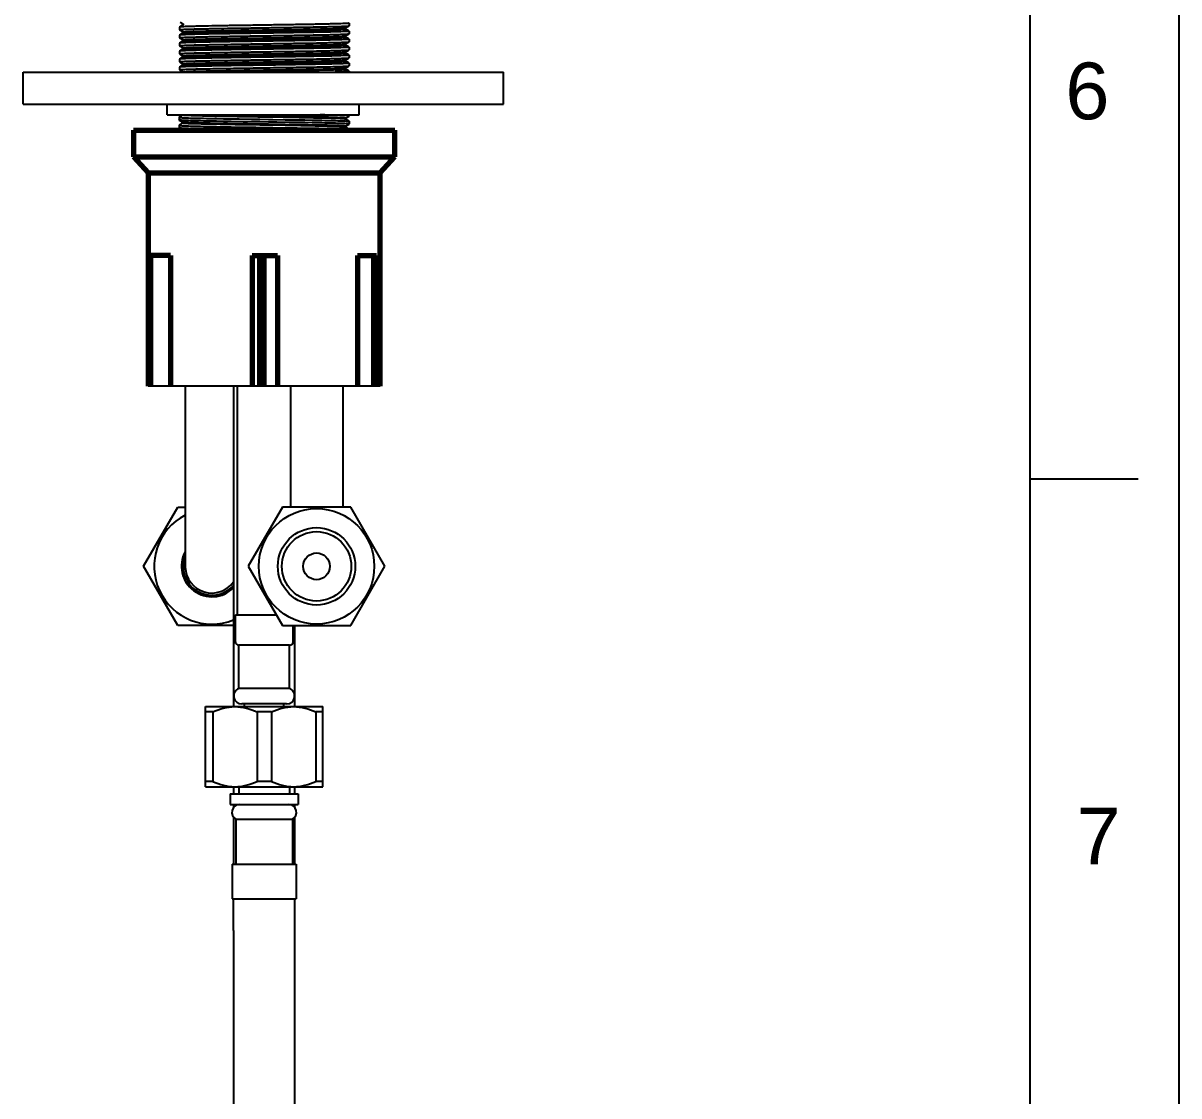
# Model space of a CAD drawing. Header units: millimetres. Extents: x 6330 to 7158, y 1153 to 2324.
# Drawn here: x 6941.8 to 7158.3, y 1344 to 1545.1 of the extents above; entities that cross this region are included whole.
import ezdxf

# ---------------------------------------------------------------- set-up
doc = ezdxf.new("R2010")
doc.units = ezdxf.units.MM
doc.layers.add('02___PRT_ALL_AXES', color=7, linetype='Continuous')
doc.styles.get("Standard").update_dxf_attribs({"font": 'arial.ttf'})

msp = doc.modelspace()

# ---------------------------------------------------------------- linework, layer by layer
at = {"color": 7, "linetype": 'Continuous'}
for p, q in [((7158.33, 2324.25), (7158.33, 1152.91)), ((7130.44, 1180.8), (7130.44, 2296.36)), ((6971.74, 1544.73), (6971.03, 1544.32)), ((6971.03, 1544.32), (6971.03, 1544.31)), ((6971.03, 1544.31), (6971.03, 1543.82)), ((6971.16, 1545.24), (6971.74, 1544.9)), ((6971.74, 1544.91), (6971.74, 1544.72)), ((7002.12, 1544.15), (7002.83, 1544.56)), ((7002.83, 1544.56), (7002.84, 1544.57)), ((7002.84, 1545.06), (7002.84, 1544.57)), ((6971.03, 1543.81), (6971.74, 1543.4)), ((6971.74, 1543.23), (6971.03, 1542.81)), ((6971.03, 1542.81), (6971.03, 1542.32)), ((6971.03, 1542.81), (6971.03, 1542.81)), ((6971.03, 1542.31), (6971.74, 1541.9)), ((6971.74, 1543.41), (6971.74, 1543.22)), ((7002.11, 1544.15), (7002.12, 1544.15)), ((7002.83, 1543.57), (7002.12, 1543.98)), ((7002.12, 1542.65), (7002.83, 1543.06)), ((7002.83, 1542.06), (7002.12, 1542.47)), ((7002.13, 1543.97), (7002.13, 1544.16)), ((7002.13, 1542.47), (7002.13, 1542.66)), ((7002.83, 1543.06), (7002.84, 1543.07)), ((7002.84, 1543.56), (7002.84, 1543.07)), ((7002.84, 1542.06), (7002.84, 1541.57)), ((6971.74, 1541.72), (6971.03, 1541.31)), ((6971.03, 1541.31), (6971.03, 1540.82)), ((6971.03, 1541.31), (6971.03, 1541.31)), ((6971.03, 1540.81), (6971.74, 1540.4)), ((6971.74, 1540.22), (6971.03, 1539.81)), ((6971.74, 1541.91), (6971.74, 1541.72)), ((6971.74, 1540.41), (6971.74, 1540.22)), ((7002.12, 1541.15), (7002.83, 1541.56)), ((7002.83, 1540.56), (7002.12, 1540.97)), ((7002.12, 1539.65), (7002.83, 1540.06)), ((7002.13, 1540.97), (7002.13, 1541.16)), ((7002.83, 1541.56), (7002.84, 1541.57)), ((7002.83, 1540.06), (7002.84, 1540.06)), ((7002.84, 1540.56), (7002.84, 1540.06)), ((6971.03, 1539.81), (6971.03, 1539.31)), ((6971.03, 1539.81), (6971.03, 1539.81)), ((6971.03, 1539.31), (6971.74, 1538.9)), ((6971.74, 1538.72), (6971.03, 1538.31)), ((6971.03, 1538.31), (6971.03, 1537.81)), ((6971.03, 1538.31), (6971.03, 1538.31)), ((6971.03, 1537.81), (6971.74, 1537.4)), ((6971.74, 1538.9), (6971.74, 1538.72)), ((7002.83, 1539.06), (7002.12, 1539.47)), ((7002.12, 1538.15), (7002.83, 1538.56)), ((7002.83, 1537.56), (7002.12, 1537.97)), ((7002.13, 1539.47), (7002.13, 1539.65)), ((7002.13, 1537.97), (7002.13, 1538.15)), ((7002.83, 1538.56), (7002.84, 1538.56)), ((7002.84, 1539.06), (7002.84, 1538.56)), ((6971.74, 1537.22), (6971.03, 1536.81)), ((6971.03, 1536.81), (6971.03, 1536.31)), ((6971.03, 1536.81), (6971.03, 1536.81)), ((6971.03, 1536.31), (6971.74, 1535.9)), ((6971.74, 1537.4), (6971.74, 1537.22)), ((6971.74, 1535.9), (6971.74, 1535.86)), ((7002.12, 1536.65), (7002.83, 1537.06)), ((7002.83, 1536.06), (7002.12, 1536.47)), ((7002.13, 1536.47), (7002.13, 1536.65)), ((7002.83, 1537.06), (7002.84, 1537.06)), ((7002.84, 1537.56), (7002.84, 1537.06)), ((7002.84, 1536.06), (7002.84, 1535.86)), ((6971.71, 1527.82), (6971, 1527.41)), ((6971, 1527.41), (6971, 1527.4)), ((6971, 1526.9), (6971, 1526.91)), ((6971, 1526.9), (6971.71, 1526.49)), ((6971.71, 1527.86), (6971.71, 1527.81)), ((6976.71, 1527.19), (6977.98, 1527.17)), ((6979.02, 1527.76), (6977.71, 1527.78)), ((6979.02, 1527.57), (6977.71, 1527.59)), ((6977.98, 1527.17), (6979.33, 1527.15)), ((6980.42, 1527.73), (6979.02, 1527.76)), ((6980.42, 1527.54), (6979.02, 1527.57)), ((6979.33, 1527.15), (6980.76, 1527.12)), ((6981.89, 1527.71), (6980.42, 1527.73)), ((6981.89, 1527.52), (6980.42, 1527.54)), ((6980.76, 1527.12), (6982.25, 1527.1)), ((6992.01, 1527.54), (6990.49, 1527.57)), ((6992.01, 1527.36), (6990.49, 1527.38)), ((6990.87, 1526.97), (6993.12, 1526.93)), ((6993.48, 1527.52), (6992.01, 1527.54)), ((6993.48, 1527.33), (6992.01, 1527.36)), ((6993.12, 1526.93), (6994.55, 1526.91)), ((6994.87, 1527.49), (6993.48, 1527.52)), ((6994.87, 1527.31), (6993.48, 1527.33)), ((6994.55, 1526.91), (6995.89, 1526.88)), ((6996.18, 1527.47), (6994.87, 1527.49)), ((6996.18, 1527.28), (6994.87, 1527.31)), ((7002.15, 1527.07), (7002.11, 1527.08)), ((7002.15, 1527.24), (7002.86, 1527.65)), ((7002.86, 1526.66), (7002.15, 1527.07)), ((7002.16, 1527.06), (7002.16, 1527.25)), ((7002.86, 1527.65), (7002.87, 1527.66)), ((6971.71, 1526.32), (6971, 1525.91)), ((6971, 1525.91), (6971, 1525.9)), ((6971, 1525.4), (6971, 1525.41)), ((6971, 1525.4), (6971.65, 1525.02)), ((6971.71, 1526.5), (6971.71, 1526.31)), ((6977.97, 1526.68), (6976.71, 1526.7)), ((6976.71, 1525.69), (6977.97, 1525.67)), ((6977.97, 1525.17), (6976.71, 1525.2)), ((6978.67, 1526.26), (6977.39, 1526.28)), ((6978.67, 1526.07), (6977.39, 1526.1)), ((6979.32, 1526.65), (6977.97, 1526.68)), ((6977.97, 1525.67), (6979.32, 1525.64)), ((6979.32, 1525.15), (6977.97, 1525.17)), ((6980.05, 1526.23), (6978.67, 1526.26)), ((6980.05, 1526.05), (6978.67, 1526.07)), ((6980.75, 1526.63), (6979.32, 1526.65)), ((6979.32, 1525.64), (6980.75, 1525.62)), ((6980.74, 1525.12), (6979.32, 1525.15)), ((6981.5, 1526.21), (6980.05, 1526.23)), ((6981.5, 1526.02), (6980.05, 1526.05)), ((6983, 1525.09), (6980.74, 1525.12)), ((6983.01, 1526.59), (6980.75, 1526.63)), ((6980.75, 1525.62), (6982.24, 1525.59)), ((6983.78, 1526.17), (6981.5, 1526.21)), ((6983.78, 1525.98), (6981.5, 1526.02)), ((6990.86, 1526.06), (6987.73, 1526.11)), ((6990.86, 1525.87), (6987.73, 1525.92)), ((6992.37, 1526.03), (6990.86, 1526.06)), ((6992.37, 1525.85), (6990.86, 1525.87)), ((6990.86, 1525.46), (6993.11, 1525.43)), ((6993.11, 1526.44), (6991.62, 1526.46)), ((6993.82, 1526.01), (6992.37, 1526.03)), ((6993.82, 1525.82), (6992.37, 1525.85)), ((6994.54, 1526.41), (6993.11, 1526.44)), ((6993.11, 1525.43), (6994.54, 1525.4)), ((6995.19, 1525.98), (6993.82, 1526.01)), ((6995.19, 1525.8), (6993.82, 1525.82)), ((6995.9, 1526.39), (6994.54, 1526.41)), ((6994.54, 1525.4), (6995.9, 1525.38)), ((6996.48, 1525.96), (6995.19, 1525.98)), ((6996.48, 1525.77), (6995.19, 1525.8)), ((6995.89, 1526.88), (6997.15, 1526.86)), ((6997.16, 1526.37), (6995.9, 1526.39)), ((6995.9, 1525.38), (6997.16, 1525.36)), ((7002.15, 1525.74), (7002.86, 1526.15)), ((7002.86, 1525.15), (7002.15, 1525.56)), ((7002.16, 1525.56), (7002.16, 1525.75)), ((7002.86, 1526.66), (7002.87, 1526.65)), ((7002.86, 1526.15), (7002.87, 1526.16)), ((7002.86, 1525.15), (7002.87, 1525.15)), ((6972.13, 1477.02), (6972.13, 1452.83)), ((6981.93, 1434.18), (6981.93, 1477.02)), ((6991.94, 1454.38), (6991.94, 1477.02)), ((7001.74, 1470.71), (7001.74, 1477.02)), ((6972.13, 1473.99), (6972.13, 1470.71)), ((7001.74, 1471.94), (7001.74, 1473.99)), ((7130.44, 1459.69), (7150.71, 1459.69)), ((6972.13, 1457.38), (6972.13, 1450.16)), ((6964.31, 1443.27), (6970.72, 1454.38)), ((6970.72, 1454.38), (6972.13, 1454.38)), ((6990.33, 1454.38), (6983.91, 1443.27)), ((7003.15, 1454.38), (6990.33, 1454.38)), ((7009.56, 1443.27), (7003.15, 1454.38)), ((6981.18, 1452.01), (6981.18, 1446.64)), ((6972.13, 1450.16), (6972.13, 1449.56)), ((6972.13, 1449.56), (6972.13, 1447.49)), ((6970.72, 1432.17), (6964.31, 1443.27)), ((6972.13, 1444), (6972.13, 1443.61)), ((6972.13, 1443.61), (6972.13, 1443.31)), ((6983.91, 1443.27), (6990.33, 1432.17)), ((7003.15, 1432.17), (7009.56, 1443.27)), ((6981.53, 1434.18), (6989.16, 1434.18)), ((6981.53, 1429.13), (6981.53, 1434.18)), ((6981.18, 1432.17), (6970.72, 1432.17)), ((6981.18, 1431.79), (6981.18, 1427.22)), ((6990.33, 1432.17), (7003.15, 1432.17)), ((6992.34, 1429.13), (6992.34, 1432.17)), ((6992.69, 1416.98), (6992.69, 1432.17)), ((6991.69, 1428.48), (6982.18, 1428.48)), ((6982.18, 1420.37), (6982.18, 1428.48)), ((6991.69, 1420.37), (6991.69, 1428.48)), ((6981.18, 1427.22), (6981.18, 1416.98)), ((6991.69, 1420.37), (6982.18, 1420.37)), ((6975.93, 1416.98), (6997.94, 1416.98)), ((6975.93, 1401.97), (6975.93, 1416.98)), ((6991.13, 1417.48), (6982.73, 1417.48)), ((6983.23, 1416.98), (6983.23, 1417.48)), ((6990.63, 1416.98), (6990.63, 1417.48)), ((6997.94, 1401.97), (6997.94, 1416.98)), ((6977.28, 1415.98), (6975.93, 1415.98)), ((6977.28, 1415.98), (6977.28, 1402.97)), ((6988.28, 1415.98), (6985.59, 1415.98)), ((6985.59, 1415.98), (6985.59, 1402.97)), ((6988.28, 1415.98), (6988.28, 1402.97)), ((6997.94, 1415.98), (6996.59, 1415.98)), ((6996.59, 1415.98), (6996.59, 1402.97)), ((6977.28, 1402.97), (6975.93, 1402.97)), ((6975.93, 1401.97), (6997.94, 1401.97)), ((6981.18, 1401.97), (6981.18, 1400.67)), ((6988.28, 1402.97), (6985.59, 1402.97)), ((6992.69, 1400.67), (6992.69, 1401.97)), ((6997.94, 1402.97), (6996.59, 1402.97)), ((6981.18, 1398.67), (6981.18, 1398.07)), ((6992.69, 1398.07), (6992.69, 1398.67)), ((6981.18, 1396.27), (6981.18, 1387.47)), ((6992.69, 1387.47), (6992.69, 1396.27)), ((6981.18, 1375.06), (6981.18, 1380.96)), ((6992.69, 1375.06), (6992.69, 1380.96)), ((6992.69, 1366.95), (6992.69, 1370.89)), ((6981.18, 1367.91), (6981.18, 1358.58)), ((6992.69, 1363.34), (6992.69, 1367.37)), ((6992.69, 1365.11), (6992.69, 1366.95)), ((6981.18, 1366.02), (6981.18, 1365.11)), ((6992.69, 1344.42), (6992.69, 1364.91)), ((6992.69, 1361.63), (6992.69, 1363.34)), ((6981.18, 1359.97), (6981.18, 1355.29)), ((6981.18, 1357.54), (6981.18, 1344.42)), ((6992.69, 1346.92), (6992.69, 1347.57)), ((6981.18, 1346.92), (6981.18, 1334.8))]:
    msp.add_line(p, q, dxfattribs=at)
for p, q in [((6941.75, 1535.86), (7031.75, 1535.86)), ((6941.75, 1529.86), (6941.75, 1535.86)), ((7031.75, 1529.86), (7031.75, 1535.86)), ((6941.75, 1529.86), (7031.75, 1529.86)), ((6968.75, 1527.86), (6968.75, 1529.86)), ((7004.75, 1527.86), (7004.75, 1529.86)), ((6968.75, 1527.86), (7004.75, 1527.86)), ((7008.68, 1477.02), (6965.18, 1477.02))]:
    msp.add_line(p, q)
at = {"linetype": 'Continuous', "lineweight": 70, "extrusion": (0, 1, 0)}
for p, q in [((6962.43, 1525.02), (7011.43, 1525.02)), ((6962.43, 1525.02), (6962.43, 1520.02)), ((7011.43, 1520.02), (7011.43, 1525.02)), ((6962.43, 1520.02), (6965.18, 1517.02)), ((6962.43, 1520.02), (7011.43, 1520.02)), ((7008.68, 1517.02), (7011.43, 1520.02)), ((6965.18, 1517.02), (6965.18, 1477.02)), ((6965.18, 1517.02), (7008.68, 1517.02)), ((7008.68, 1477.02), (7008.68, 1517.02)), ((6965.24, 1501.52), (6965.32, 1501.52)), ((6965.24, 1501.52), (6965.24, 1477.02)), ((6965.48, 1501.52), (6965.32, 1501.52)), ((6965.89, 1501.52), (6965.48, 1501.52)), ((6969.36, 1501.52), (6965.89, 1501.52)), ((6969.36, 1501.52), (6969.36, 1477.02)), ((6984.69, 1501.52), (6984.69, 1477.02)), ((6984.69, 1501.52), (6985.78, 1501.52)), ((6985.78, 1501.52), (6986.33, 1501.52)), ((6986.33, 1501.52), (6986.65, 1501.52)), ((6986.65, 1501.52), (6987.11, 1501.52)), ((6987.11, 1501.52), (6989.44, 1501.52)), ((6989.44, 1501.52), (6989.44, 1477.02)), ((7004.44, 1501.52), (7007.17, 1501.52)), ((7004.44, 1501.52), (7004.44, 1477.02)), ((7007.17, 1501.52), (7007.76, 1501.52)), ((7007.76, 1501.52), (7007.92, 1501.52)), ((7007.92, 1501.52), (7008, 1501.52)), ((7008, 1477.02), (7008, 1501.52))]:
    msp.add_line(p, q, dxfattribs=at)
at = {"linetype": 'Continuous', "lineweight": 35, "extrusion": (0, 1, 0)}
for p, q in [((6965.32, 1501.52), (6965.32, 1477.02)), ((6965.48, 1501.52), (6965.48, 1477.02)), ((6965.89, 1501.52), (6965.89, 1477.02)), ((6985.78, 1501.52), (6985.78, 1477.02)), ((6986.33, 1501.52), (6986.33, 1477.02)), ((6986.65, 1501.52), (6986.65, 1477.02)), ((6987.11, 1501.52), (6987.11, 1477.02)), ((7007.17, 1501.52), (7007.17, 1477.02)), ((7007.76, 1501.52), (7007.76, 1477.02)), ((7007.92, 1501.52), (7007.92, 1477.02))]:
    msp.add_line(p, q, dxfattribs=at)
at = {"color": 7, "linetype": 'Continuous'}
for points in [[(6971, 1527.4), (6971, 1527.4), (6971.04, 1527.38), (6971.13, 1527.37), (6971.25, 1527.36), (6971.41, 1527.35), (6971.61, 1527.34), (6971.84, 1527.32), (6972.11, 1527.31), (6972.42, 1527.3), (6972.77, 1527.29), (6973.15, 1527.28), (6973.56, 1527.26), (6974.01, 1527.25), (6974.49, 1527.24), (6975, 1527.23), (6975.55, 1527.22), (6976.12, 1527.21), (6976.71, 1527.19)], [(6976.71, 1526.7), (6976.11, 1526.71), (6975.54, 1526.72), (6975, 1526.74), (6974.48, 1526.75), (6974, 1526.76), (6973.55, 1526.77), (6973.13, 1526.78), (6972.74, 1526.8), (6972.4, 1526.81), (6972.09, 1526.82), (6971.82, 1526.83), (6971.59, 1526.84), (6971.39, 1526.86), (6971.24, 1526.87), (6971.12, 1526.88), (6971.04, 1526.89), (6971, 1526.9)], [(6977.71, 1527.59), (6977.09, 1527.61), (6976.5, 1527.62), (6975.94, 1527.63), (6975.4, 1527.64), (6974.9, 1527.66), (6974.43, 1527.67), (6974, 1527.68), (6973.6, 1527.69), (6973.23, 1527.71), (6972.9, 1527.72), (6972.61, 1527.73), (6972.36, 1527.74), (6972.15, 1527.76), (6971.98, 1527.77), (6971.85, 1527.78), (6971.76, 1527.79), (6971.72, 1527.81), (6971.71, 1527.81)], [(6985.76, 1527.64), (6984.97, 1527.66), (6981.89, 1527.71)], [(6985.76, 1527.46), (6984.97, 1527.47), (6981.89, 1527.52)], [(6982.25, 1527.1), (6984.57, 1527.06), (6985.35, 1527.05), (6986.14, 1527.04)], [(6990.49, 1527.57), (6988.14, 1527.61), (6985.76, 1527.64)], [(6990.49, 1527.38), (6988.14, 1527.42), (6985.76, 1527.46)], [(6986.14, 1527.04), (6987.72, 1527.01), (6988.52, 1527), (6990.87, 1526.97)], [(7002.16, 1527.25), (7002.15, 1527.26), (7002.11, 1527.27), (7002.02, 1527.28), (7001.89, 1527.29), (7001.72, 1527.31), (7001.51, 1527.32), (7001.26, 1527.33), (7000.98, 1527.34), (7000.65, 1527.36), (7000.29, 1527.37), (6999.89, 1527.38), (6999.45, 1527.39), (6998.99, 1527.41), (6998.48, 1527.42), (6997.95, 1527.43), (6997.39, 1527.44), (6996.8, 1527.46), (6996.18, 1527.47)], [(7002.11, 1527.08), (7002.02, 1527.09), (7001.89, 1527.11), (7001.72, 1527.12), (7001.51, 1527.13), (7001.26, 1527.14), (7000.98, 1527.16), (7000.65, 1527.17), (7000.29, 1527.18), (6999.89, 1527.19), (6999.45, 1527.21), (6998.99, 1527.22), (6998.48, 1527.23), (6997.95, 1527.24), (6997.39, 1527.26), (6996.8, 1527.27), (6996.18, 1527.28)], [(7002.87, 1527.66), (7002.86, 1527.67), (7002.82, 1527.68), (7002.74, 1527.69), (7002.62, 1527.7), (7002.47, 1527.71), (7002.27, 1527.73), (7002.04, 1527.74), (7001.77, 1527.75), (7001.46, 1527.76), (7001.12, 1527.77), (7000.74, 1527.79), (7000.32, 1527.8), (6999.87, 1527.81), (6999.39, 1527.82), (6998.87, 1527.83), (6998.32, 1527.85), (6997.75, 1527.86), (6997.43, 1527.86)], [(6971, 1525.9), (6971, 1525.89), (6971.04, 1525.88), (6971.12, 1525.87), (6971.24, 1525.86), (6971.39, 1525.85), (6971.59, 1525.83), (6971.82, 1525.82), (6972.09, 1525.81), (6972.4, 1525.8), (6972.74, 1525.79), (6973.13, 1525.77), (6973.55, 1525.76), (6974, 1525.75), (6974.48, 1525.74), (6975, 1525.73), (6975.54, 1525.71), (6976.11, 1525.7), (6976.71, 1525.69)], [(6976.71, 1525.2), (6976.11, 1525.21), (6975.54, 1525.22), (6974.99, 1525.23), (6974.48, 1525.24), (6973.99, 1525.26), (6973.54, 1525.27), (6973.13, 1525.28), (6972.75, 1525.29), (6972.4, 1525.3), (6972.1, 1525.32), (6971.83, 1525.33), (6971.59, 1525.34), (6971.4, 1525.35), (6971.24, 1525.36), (6971.12, 1525.38), (6971.04, 1525.39), (6971, 1525.4)], [(6977.39, 1526.28), (6976.78, 1526.3), (6976.2, 1526.31), (6975.66, 1526.32), (6975.14, 1526.33), (6974.65, 1526.35), (6974.2, 1526.36), (6973.78, 1526.37), (6973.4, 1526.38), (6973.06, 1526.4), (6972.75, 1526.41), (6972.48, 1526.42), (6972.25, 1526.43), (6972.06, 1526.45), (6971.91, 1526.46), (6971.8, 1526.47), (6971.73, 1526.48), (6971.71, 1526.49)], [(6977.39, 1526.1), (6976.78, 1526.11), (6976.2, 1526.12), (6975.66, 1526.13), (6975.14, 1526.15), (6974.65, 1526.16), (6974.2, 1526.17), (6973.78, 1526.18), (6973.4, 1526.2), (6973.06, 1526.21), (6972.75, 1526.22), (6972.48, 1526.23), (6972.25, 1526.25), (6972.06, 1526.26), (6971.91, 1526.27), (6971.8, 1526.28), (6971.73, 1526.3), (6971.71, 1526.31), (6971.71, 1526.31)], [(6982.24, 1525.59), (6984.56, 1525.56), (6985.35, 1525.55), (6986.14, 1525.53)], [(6987.73, 1525.02), (6986.14, 1525.04), (6985.35, 1525.05), (6983, 1525.09)], [(6987.73, 1526.52), (6986.14, 1526.54), (6985.35, 1526.56), (6983.01, 1526.59)], [(6987.73, 1526.11), (6986.14, 1526.13), (6983.78, 1526.17)], [(6987.73, 1525.92), (6986.14, 1525.95), (6983.78, 1525.98)], [(6986.14, 1525.53), (6987.73, 1525.51), (6988.52, 1525.5), (6990.86, 1525.46)], [(6991.62, 1526.46), (6989.3, 1526.5), (6988.52, 1526.51), (6987.73, 1526.52)], [(7002.16, 1525.75), (7002.16, 1525.75), (7002.13, 1525.76), (7002.06, 1525.77), (7001.96, 1525.79), (7001.81, 1525.8), (7001.62, 1525.81), (7001.39, 1525.82), (7001.12, 1525.83), (7000.81, 1525.85), (7000.47, 1525.86), (7000.08, 1525.87), (6999.67, 1525.88), (6999.21, 1525.9), (6998.73, 1525.91), (6998.21, 1525.92), (6997.66, 1525.93), (6997.09, 1525.95), (6996.48, 1525.96)], [(7002.15, 1525.56), (7002.13, 1525.57), (7002.06, 1525.58), (7001.96, 1525.6), (7001.81, 1525.61), (7001.62, 1525.62), (7001.39, 1525.63), (7001.12, 1525.65), (7000.81, 1525.66), (7000.47, 1525.67), (7000.08, 1525.68), (6999.67, 1525.7), (6999.21, 1525.71), (6998.73, 1525.72), (6998.21, 1525.73), (6997.66, 1525.75), (6997.09, 1525.76), (6996.48, 1525.77)], [(6997.15, 1526.86), (6997.75, 1526.85), (6998.32, 1526.84), (6998.87, 1526.82), (6999.39, 1526.81), (6999.87, 1526.8), (7000.32, 1526.79), (7000.74, 1526.78), (7001.12, 1526.76), (7001.46, 1526.75), (7001.77, 1526.74), (7002.04, 1526.73), (7002.27, 1526.72), (7002.47, 1526.7), (7002.62, 1526.69), (7002.74, 1526.68), (7002.82, 1526.67), (7002.86, 1526.66)], [(7002.87, 1526.16), (7002.87, 1526.16), (7002.83, 1526.17), (7002.75, 1526.19), (7002.63, 1526.2), (7002.47, 1526.21), (7002.28, 1526.22), (7002.05, 1526.23), (7001.78, 1526.25), (7001.47, 1526.26), (7001.12, 1526.27), (7000.74, 1526.28), (7000.32, 1526.29), (6999.87, 1526.31), (6999.38, 1526.32), (6998.87, 1526.33), (6998.32, 1526.34), (6997.75, 1526.35), (6997.16, 1526.37)], [(6997.16, 1525.36), (6997.75, 1525.34), (6998.32, 1525.33), (6998.87, 1525.32), (6999.38, 1525.31), (6999.87, 1525.3), (7000.32, 1525.28), (7000.74, 1525.27), (7001.12, 1525.26), (7001.47, 1525.25), (7001.78, 1525.24), (7002.05, 1525.22), (7002.28, 1525.21), (7002.47, 1525.2), (7002.63, 1525.19), (7002.75, 1525.18), (7002.83, 1525.16), (7002.86, 1525.15)], [(6981.18, 1477.02), (6981.18, 1461.46), (6981.18, 1440.34)], [(7001.74, 1459.37), (7001.74, 1461.47), (7001.74, 1477.02)], [(6972.13, 1468.29), (6972.13, 1465.94), (6972.13, 1464.79), (6972.13, 1462.55)], [(6972.13, 1462.55), (6972.13, 1458.36), (6972.13, 1457.38)], [(6981.18, 1457.6), (6981.18, 1455.71), (6981.18, 1453.85), (6981.18, 1452.01)], [(7001.74, 1454.38), (7001.74, 1454.63), (7001.74, 1459.37)], [(6972.13, 1447.49), (6972.13, 1444.41), (6972.13, 1444)], [(6981.18, 1446.64), (6981.18, 1444.9), (6981.18, 1441.48)], [(6972.13, 1443.31), (6972.13, 1443.24), (6972.13, 1443.17), (6972.13, 1443.1)], [(6981.18, 1441.48), (6981.18, 1439.81), (6981.18, 1438.17), (6981.18, 1434.94)], [(6981.18, 1434.94), (6981.18, 1433.35), (6981.18, 1431.79)], [(6981.18, 1375.06), (6981.18, 1373), (6981.18, 1370.89)], [(6992.69, 1370.89), (6992.69, 1371.93), (6992.69, 1373), (6992.69, 1374.09), (6992.69, 1375.06)], [(6981.18, 1370.89), (6981.18, 1369.87), (6981.18, 1367.91)], [(6981.18, 1364.22), (6981.18, 1363.34), (6981.18, 1362.48), (6981.18, 1359.97)], [(6992.69, 1359.16), (6992.69, 1359.97), (6992.69, 1361.63)], [(6992.69, 1353.81), (6992.69, 1355.29), (6992.69, 1356.04), (6992.69, 1356.81)], [(6992.69, 1350.96), (6992.69, 1351.66), (6992.69, 1352.37), (6992.69, 1353.08), (6992.69, 1353.81)], [(6981.18, 1353.08), (6981.18, 1352.37), (6981.18, 1351.66), (6981.18, 1350.96), (6981.18, 1350.27), (6981.18, 1348.91)], [(6981.18, 1348.91), (6981.18, 1348.24), (6981.18, 1347.57), (6981.18, 1346.92)], [(6992.69, 1344.35), (6992.69, 1344.98), (6992.69, 1346.92)], [(6992.69, 1339.56), (6992.69, 1340.52), (6992.69, 1341.49), (6992.69, 1342.46), (6992.69, 1343.44), (6992.69, 1344.42)]]:
    msp.add_lwpolyline(points, dxfattribs=at)
for radius in [10.82, 7.25, 6.5, 2.5]:
    msp.add_circle((6996.74, 1443.27), radius, dxfattribs=at)
for centre, radius, start, end in [((6971.82, 1540.01), 0.226, 103.8937, 105.6841), ((6977.13, 1443.27), 10.82, 117.5336, 291.9887), ((6977.13, 1443.27), 5, 181.98, 324.1282), ((6982.18, 1429.13), 0.65, 180, 270), ((6991.69, 1429.13), 0.65, 270, 0), ((6982.73, 1418.98), 1.5, 111.5102, 270), ((6991.13, 1418.98), 1.5, 270, 68.4898)]:
    msp.add_arc(centre, radius, start, end, dxfattribs=at)
for points, knots in [([(7002.84, 1545.06), (7002.84, 1545.05), (7002.8, 1545.04), (7002.76, 1545.03), (7002.66, 1545.02), (7002.53, 1545.01), (7002.36, 1545), (7002.15, 1544.99), (7001.91, 1544.98), (7001.52, 1544.96), (7000.95, 1544.94), (7000.16, 1544.92), (6999.25, 1544.9), (6998.22, 1544.87), (6997.08, 1544.85), (6995.38, 1544.82), (6993.08, 1544.78), (6990.17, 1544.73), (6987.14, 1544.69), (6984.09, 1544.64), (6981.16, 1544.6), (6978.44, 1544.55), (6976.36, 1544.51), (6974.88, 1544.48), (6973.94, 1544.46), (6973.12, 1544.43), (6972.43, 1544.41), (6971.87, 1544.39), (6971.5, 1544.37), (6971.27, 1544.35), (6971.16, 1544.34), (6971.08, 1544.33), (6971.04, 1544.32), (6971.03, 1544.32)], [0, 0, 0, 0, 0.000696, 0.002508, 0.005484, 0.009625, 0.014925, 0.021372, 0.028951, 0.037646, 0.058294, 0.083125, 0.111904, 0.144358, 0.180182, 0.219035, 0.304333, 0.397027, 0.49362, 0.590459, 0.683881, 0.770359, 0.846628, 0.880014, 0.909803, 0.935713, 0.9575, 0.97496, 0.987927, 0.99269, 0.996289, 0.998722, 1, 1, 1, 1]), ([(6971.03, 1543.82), (6971.03, 1543.82), (6971.06, 1543.83), (6971.11, 1543.84), (6971.21, 1543.85), (6971.34, 1543.86), (6971.51, 1543.88), (6971.71, 1543.89), (6971.95, 1543.9), (6972.34, 1543.91), (6972.92, 1543.93), (6973.71, 1543.96), (6974.62, 1543.98), (6975.65, 1544), (6976.78, 1544.03), (6978.48, 1544.06), (6980.78, 1544.1), (6983.69, 1544.14), (6986.73, 1544.19), (6989.77, 1544.23), (6992.71, 1544.28), (6995.42, 1544.33), (6997.5, 1544.36), (6998.98, 1544.4), (6999.93, 1544.42), (7000.75, 1544.44), (7001.44, 1544.46), (7001.99, 1544.49), (7002.37, 1544.51), (7002.59, 1544.52), (7002.71, 1544.53), (7002.78, 1544.55), (7002.82, 1544.55), (7002.83, 1544.56)], [0, 0, 0, 0, 0.000696, 0.002508, 0.005484, 0.009625, 0.014925, 0.021372, 0.028951, 0.037646, 0.058294, 0.083125, 0.111904, 0.144358, 0.180182, 0.219035, 0.304332, 0.397026, 0.493618, 0.590457, 0.683879, 0.770358, 0.846627, 0.880013, 0.909803, 0.935713, 0.9575, 0.97496, 0.987927, 0.99269, 0.996289, 0.998722, 1, 1, 1, 1]), ([(6971.74, 1544.73), (6971.75, 1544.73), (6971.76, 1544.73), (6971.78, 1544.74), (6971.79, 1544.74)], [0, 0, 0, 0, 0.164248, 1, 1, 1, 1]), ([(7002.84, 1543.56), (7002.84, 1543.55), (7002.8, 1543.54), (7002.76, 1543.53), (7002.66, 1543.52), (7002.53, 1543.51), (7002.36, 1543.5), (7002.15, 1543.49), (7001.91, 1543.48), (7001.52, 1543.46), (7000.95, 1543.44), (7000.16, 1543.42), (6999.25, 1543.39), (6998.22, 1543.37), (6997.08, 1543.35), (6995.39, 1543.32), (6993.09, 1543.28), (6990.17, 1543.23), (6987.14, 1543.19), (6984.1, 1543.14), (6981.16, 1543.1), (6978.44, 1543.05), (6976.36, 1543.01), (6974.88, 1542.98), (6973.94, 1542.96), (6973.12, 1542.93), (6972.43, 1542.91), (6971.87, 1542.89), (6971.5, 1542.87), (6971.27, 1542.85), (6971.16, 1542.84), (6971.08, 1542.83), (6971.04, 1542.82), (6971.03, 1542.81)], [0, 0, 0, 0, 0.000696, 0.002508, 0.005484, 0.009625, 0.014925, 0.021371, 0.02895, 0.037645, 0.058293, 0.083125, 0.111903, 0.144357, 0.18018, 0.219032, 0.304327, 0.39702, 0.493612, 0.590448, 0.68387, 0.770351, 0.846622, 0.880008, 0.909798, 0.93571, 0.957498, 0.974959, 0.987927, 0.992689, 0.996289, 0.998721, 1, 1, 1, 1]), ([(6971.03, 1542.32), (6971.03, 1542.32), (6971.07, 1542.33), (6971.12, 1542.34), (6971.23, 1542.35), (6971.37, 1542.37), (6971.55, 1542.38), (6971.78, 1542.39), (6972.04, 1542.4), (6972.47, 1542.42), (6973.09, 1542.44), (6973.95, 1542.46), (6974.94, 1542.49), (6976.06, 1542.51), (6977.28, 1542.54), (6979.11, 1542.57), (6981.57, 1542.61), (6984.66, 1542.66), (6986.78, 1542.69), (6987.86, 1542.7)], [0, 0, 0, 0, 0.001421, 0.005159, 0.011302, 0.019854, 0.030794, 0.044098, 0.059734, 0.07766, 0.120197, 0.17127, 0.230354, 0.296837, 0.37003, 0.449177, 0.622003, 0.808168, 1, 1, 1, 1]), ([(6971.74, 1543.41), (6971.74, 1543.41), (6971.77, 1543.42), (6971.82, 1543.43), (6971.91, 1543.44), (6972.03, 1543.45), (6972.19, 1543.47), (6972.38, 1543.48), (6972.61, 1543.49), (6972.98, 1543.5), (6973.52, 1543.52), (6974.27, 1543.55), (6975.13, 1543.57), (6976.1, 1543.59), (6977.18, 1543.62), (6978.78, 1543.65), (6980.96, 1543.69), (6983.72, 1543.73), (6986.6, 1543.78), (6989.49, 1543.82), (6992.29, 1543.87), (6994.88, 1543.91), (6996.88, 1543.95), (6998.3, 1543.98), (6999.21, 1544.01), (7000.01, 1544.03), (7000.69, 1544.05), (7001.24, 1544.07), (7001.65, 1544.1), (7001.91, 1544.11), (7002.05, 1544.13), (7002.1, 1544.14), (7002.11, 1544.15)], [0, 0, 0, 0, 0.000698, 0.002492, 0.005436, 0.009531, 0.014769, 0.021143, 0.028636, 0.03723, 0.057647, 0.082202, 0.110668, 0.142777, 0.178231, 0.216698, 0.301206, 0.393147, 0.489089, 0.585449, 0.678631, 0.765155, 0.841792, 0.875492, 0.905682, 0.932082, 0.954442, 0.972558, 0.986261, 0.995427, 0.998287, 1, 1, 1, 1]), ([(6971.74, 1543.23), (6971.75, 1543.23), (6971.76, 1543.23), (6971.78, 1543.24), (6971.8, 1543.24)], [0, 0, 0, 0, 0.157011, 1, 1, 1, 1]), ([(6971.74, 1541.91), (6971.74, 1541.91), (6971.77, 1541.92), (6971.82, 1541.93), (6971.93, 1541.94), (6972.06, 1541.96), (6972.24, 1541.97), (6972.45, 1541.98), (6972.7, 1541.99), (6973.11, 1542.01), (6973.71, 1542.03), (6974.53, 1542.05), (6975.48, 1542.08), (6976.54, 1542.1), (6977.71, 1542.13), (6979.46, 1542.16), (6981.81, 1542.2), (6984.76, 1542.25), (6986.79, 1542.28), (6987.82, 1542.29)], [0, 0, 0, 0, 0.001437, 0.005182, 0.01133, 0.019882, 0.030825, 0.044131, 0.059766, 0.077694, 0.120229, 0.171303, 0.230385, 0.296865, 0.370057, 0.449201, 0.622021, 0.808175, 1, 1, 1, 1]), ([(6971.74, 1541.72), (6971.75, 1541.73), (6971.8, 1541.74), (6971.87, 1541.75), (6971.99, 1541.76), (6972.22, 1541.78), (6972.59, 1541.8), (6973.15, 1541.82), (6973.85, 1541.85), (6974.68, 1541.87), (6975.63, 1541.89), (6977.11, 1541.93), (6979.19, 1541.97), (6981.9, 1542.01), (6984.81, 1542.06), (6986.81, 1542.09), (6987.82, 1542.11)], [0, 0, 0, 0, 0.002579, 0.007467, 0.014681, 0.024217, 0.050163, 0.085057, 0.128553, 0.180222, 0.239544, 0.305927, 0.45716, 0.627881, 0.811261, 1, 1, 1, 1]), ([(6971.8, 1543.24), (6971.87, 1543.25), (6972.05, 1543.27), (6972.38, 1543.29), (6972.85, 1543.31), (6973.72, 1543.34), (6975.1, 1543.38), (6977.07, 1543.43), (6979.39, 1543.47), (6981.99, 1543.52), (6984.76, 1543.56), (6987.62, 1543.6), (6990.45, 1543.65), (6993.15, 1543.69), (6995.28, 1543.73), (6996.84, 1543.76), (6997.89, 1543.79), (6998.83, 1543.81), (6999.67, 1543.83), (7000.39, 1543.85), (7001, 1543.88), (7001.42, 1543.89), (7001.69, 1543.91), (7001.84, 1543.92), (7001.96, 1543.93), (7002.05, 1543.94), (7002.1, 1543.95), (7002.13, 1543.96), (7002.13, 1543.97)], [0, 0, 0, 0, 0.006651, 0.017751, 0.033213, 0.052897, 0.10419, 0.169777, 0.247285, 0.333908, 0.426507, 0.521727, 0.61612, 0.706267, 0.7889, 0.82645, 0.861027, 0.892319, 0.920038, 0.943937, 0.963798, 0.979442, 0.985638, 0.990732, 0.994711, 0.997573, 0.999319, 1, 1, 1, 1]), ([(6987.82, 1542.29), (6988.75, 1542.31), (6990.56, 1542.34), (6993.19, 1542.38), (6995.6, 1542.42), (6997.44, 1542.46), (6998.74, 1542.49), (6999.57, 1542.51), (7000.29, 1542.54), (7000.9, 1542.56), (7001.38, 1542.58), (7001.71, 1542.6), (7001.91, 1542.61), (7002.01, 1542.63), (7002.08, 1542.64), (7002.11, 1542.64), (7002.12, 1542.65)], [0, 0, 0, 0, 0.194617, 0.380409, 0.551017, 0.700566, 0.765805, 0.823921, 0.874412, 0.916848, 0.950863, 0.976173, 0.985494, 0.992573, 0.9974, 1, 1, 1, 1]), ([(6987.82, 1542.11), (6988.76, 1542.12), (6990.61, 1542.15), (6993.28, 1542.2), (6995.38, 1542.23), (6996.92, 1542.26), (6997.95, 1542.29), (6998.89, 1542.31), (6999.71, 1542.33), (7000.42, 1542.35), (7001.01, 1542.38), (7001.43, 1542.39), (7001.7, 1542.41), (7001.85, 1542.42), (7001.96, 1542.43), (7002.05, 1542.44), (7002.1, 1542.45), (7002.13, 1542.46), (7002.13, 1542.47)], [0, 0, 0, 0, 0.198008, 0.386747, 0.559517, 0.637956, 0.710149, 0.775451, 0.833283, 0.883123, 0.924534, 0.957147, 0.970062, 0.980677, 0.988973, 0.994939, 0.998577, 1, 1, 1, 1]), ([(6987.86, 1542.7), (6988.83, 1542.72), (6990.73, 1542.75), (6993.49, 1542.79), (6996.01, 1542.84), (6997.94, 1542.87), (6999.3, 1542.9), (7000.17, 1542.93), (7000.92, 1542.95), (7001.56, 1542.97), (7002.06, 1542.99), (7002.4, 1543.01), (7002.61, 1543.03), (7002.72, 1543.04), (7002.79, 1543.05), (7002.82, 1543.05), (7002.83, 1543.06)], [0, 0, 0, 0, 0.194768, 0.380693, 0.551402, 0.701002, 0.766244, 0.824349, 0.874814, 0.917205, 0.951161, 0.97639, 0.985667, 0.992692, 0.997461, 1, 1, 1, 1]), ([(7002.84, 1542.06), (7002.84, 1542.05), (7002.81, 1542.04), (7002.76, 1542.03), (7002.67, 1542.02), (7002.55, 1542.01), (7002.39, 1542), (7002.19, 1541.99), (7001.97, 1541.98), (7001.6, 1541.96), (7001.05, 1541.94), (7000.31, 1541.92), (6999.44, 1541.9), (6998.47, 1541.88), (6997.39, 1541.85), (6995.77, 1541.82), (6993.58, 1541.79), (6990.78, 1541.74), (6988.85, 1541.71), (6987.86, 1541.7)], [0, 0, 0, 0, 0.001405, 0.005037, 0.010996, 0.01929, 0.029905, 0.042818, 0.058005, 0.075432, 0.116842, 0.166686, 0.224518, 0.289821, 0.362017, 0.44046, 0.613239, 0.801985, 1, 1, 1, 1]), ([(6987.86, 1541.7), (6986.8, 1541.68), (6984.71, 1541.65), (6981.66, 1541.6), (6978.82, 1541.56), (6976.65, 1541.52), (6975.09, 1541.48), (6974.1, 1541.46), (6973.23, 1541.44), (6972.5, 1541.41), (6971.98, 1541.39), (6971.64, 1541.38), (6971.45, 1541.36), (6971.29, 1541.35), (6971.17, 1541.34), (6971.09, 1541.33), (6971.04, 1541.32), (6971.03, 1541.31)], [0, 0, 0, 0, 0.188878, 0.372385, 0.543202, 0.694485, 0.760875, 0.820188, 0.87183, 0.915287, 0.950122, 0.964196, 0.975991, 0.985484, 0.99265, 0.997481, 1, 1, 1, 1]), ([(6971.03, 1540.82), (6971.03, 1540.82), (6971.06, 1540.83), (6971.11, 1540.84), (6971.21, 1540.85), (6971.34, 1540.86), (6971.51, 1540.87), (6971.71, 1540.89), (6971.95, 1540.9), (6972.34, 1540.91), (6972.92, 1540.93), (6973.71, 1540.96), (6974.62, 1540.98), (6975.65, 1541), (6976.78, 1541.03), (6978.48, 1541.06), (6980.78, 1541.1), (6983.69, 1541.14), (6986.73, 1541.19), (6989.77, 1541.23), (6992.71, 1541.28), (6995.42, 1541.32), (6997.5, 1541.36), (6998.98, 1541.4), (6999.93, 1541.42), (7000.75, 1541.44), (7001.44, 1541.46), (7001.99, 1541.49), (7002.37, 1541.51), (7002.59, 1541.52), (7002.71, 1541.53), (7002.78, 1541.55), (7002.82, 1541.55), (7002.83, 1541.56)], [0, 0, 0, 0, 0.000696, 0.002508, 0.005484, 0.009626, 0.014926, 0.021372, 0.028952, 0.037647, 0.058296, 0.083128, 0.111907, 0.144361, 0.180186, 0.219039, 0.304338, 0.397032, 0.493624, 0.590462, 0.683883, 0.770361, 0.846629, 0.880014, 0.909803, 0.935713, 0.957501, 0.97496, 0.987927, 0.99269, 0.996289, 0.998722, 1, 1, 1, 1]), ([(7002.84, 1540.56), (7002.84, 1540.55), (7002.8, 1540.54), (7002.76, 1540.53), (7002.66, 1540.52), (7002.53, 1540.51), (7002.36, 1540.5), (7002.15, 1540.49), (7001.91, 1540.48), (7001.52, 1540.46), (7000.95, 1540.44), (7000.16, 1540.42), (6999.25, 1540.39), (6998.22, 1540.37), (6997.08, 1540.35), (6995.38, 1540.32), (6993.08, 1540.28), (6990.17, 1540.23), (6987.14, 1540.19), (6984.09, 1540.14), (6981.16, 1540.09), (6978.44, 1540.05), (6976.36, 1540.01), (6974.88, 1539.98), (6973.94, 1539.95), (6973.12, 1539.93), (6972.43, 1539.91), (6971.87, 1539.89), (6971.5, 1539.87), (6971.27, 1539.85), (6971.16, 1539.84), (6971.08, 1539.83), (6971.04, 1539.82), (6971.03, 1539.81)], [0, 0, 0, 0, 0.000696, 0.002508, 0.005484, 0.009626, 0.014926, 0.021372, 0.028951, 0.037646, 0.058295, 0.083126, 0.111905, 0.144359, 0.180184, 0.219037, 0.304335, 0.39703, 0.493622, 0.590461, 0.683883, 0.77036, 0.846629, 0.880014, 0.909803, 0.935713, 0.957501, 0.97496, 0.987927, 0.99269, 0.996289, 0.998722, 1, 1, 1, 1]), ([(6971.03, 1539.31), (6971.03, 1539.32), (6971.06, 1539.33), (6971.11, 1539.34), (6971.21, 1539.35), (6971.34, 1539.36), (6971.51, 1539.37), (6971.71, 1539.39), (6971.95, 1539.4), (6972.34, 1539.41), (6972.92, 1539.43), (6973.71, 1539.46), (6974.62, 1539.48), (6975.65, 1539.5), (6976.78, 1539.52), (6978.48, 1539.56), (6980.78, 1539.6), (6983.69, 1539.64), (6986.73, 1539.69), (6989.77, 1539.73), (6992.71, 1539.78), (6995.42, 1539.82), (6997.5, 1539.86), (6998.98, 1539.89), (6999.93, 1539.92), (7000.75, 1539.94), (7001.44, 1539.96), (7001.99, 1539.99), (7002.37, 1540.01), (7002.59, 1540.02), (7002.71, 1540.03), (7002.78, 1540.04), (7002.82, 1540.05), (7002.83, 1540.06)], [0, 0, 0, 0, 0.000696, 0.002508, 0.005484, 0.009625, 0.014925, 0.021371, 0.02895, 0.037645, 0.058293, 0.083125, 0.111904, 0.144357, 0.18018, 0.219032, 0.304327, 0.397021, 0.493613, 0.590449, 0.683871, 0.770352, 0.846622, 0.880008, 0.909798, 0.935709, 0.957498, 0.974959, 0.987927, 0.992689, 0.996289, 0.998721, 1, 1, 1, 1]), ([(6971.74, 1540.41), (6971.74, 1540.41), (6971.77, 1540.42), (6971.81, 1540.43), (6971.91, 1540.44), (6972.03, 1540.45), (6972.18, 1540.46), (6972.45, 1540.48), (6972.88, 1540.5), (6973.48, 1540.52), (6974.21, 1540.54), (6975.06, 1540.57), (6976.01, 1540.59), (6977.06, 1540.61), (6978.63, 1540.64), (6980.77, 1540.68), (6983.49, 1540.73), (6986.33, 1540.77), (6989.19, 1540.82), (6991.97, 1540.86), (6994.57, 1540.91), (6996.89, 1540.95), (6998.61, 1540.99), (6999.78, 1541.02), (7000.49, 1541.04), (7001.07, 1541.07), (7001.53, 1541.09), (7001.85, 1541.11), (7002.02, 1541.12), (7002.08, 1541.14)], [0, 0, 0, 0, 0.000686, 0.002443, 0.005323, 0.009329, 0.014457, 0.020693, 0.03644, 0.056428, 0.080479, 0.108371, 0.13985, 0.17463, 0.212392, 0.295459, 0.38602, 0.480772, 0.576258, 0.668993, 0.755595, 0.832903, 0.8981, 0.925394, 0.948808, 0.968129, 0.983183, 0.993835, 1, 1, 1, 1]), ([(6971.77, 1540.23), (6971.82, 1540.25), (6971.98, 1540.26), (6972.28, 1540.28), (6972.71, 1540.3), (6973.28, 1540.33), (6973.97, 1540.35), (6975.13, 1540.38), (6976.84, 1540.42), (6979.15, 1540.47), (6981.74, 1540.51), (6984.53, 1540.56), (6987.41, 1540.6), (6990.27, 1540.65), (6993, 1540.69), (6995.16, 1540.73), (6996.75, 1540.76), (6997.81, 1540.78), (6998.78, 1540.81), (6999.63, 1540.83), (7000.36, 1540.85), (7000.9, 1540.87), (7001.26, 1540.89), (7001.49, 1540.9), (7001.68, 1540.91), (7001.84, 1540.92), (7001.96, 1540.93), (7002.05, 1540.94), (7002.1, 1540.95), (7002.13, 1540.96), (7002.13, 1540.97)], [0, 0, 0, 0, 0.005401, 0.015345, 0.029755, 0.048502, 0.071415, 0.098282, 0.162859, 0.23985, 0.326417, 0.419366, 0.515269, 0.610588, 0.701807, 0.785559, 0.823657, 0.858758, 0.890537, 0.918702, 0.942992, 0.963184, 0.971684, 0.979093, 0.985394, 0.990575, 0.994624, 0.997534, 0.999308, 1, 1, 1, 1]), ([(7002.08, 1541.14), (7002.09, 1541.14), (7002.1, 1541.14), (7002.11, 1541.14), (7002.12, 1541.15)], [0, 0, 0, 0, 0.335609, 1, 1, 1, 1]), ([(7002.84, 1539.06), (7002.84, 1539.05), (7002.8, 1539.04), (7002.76, 1539.03), (7002.66, 1539.02), (7002.53, 1539.01), (7002.36, 1539), (7002.15, 1538.99), (7001.91, 1538.98), (7001.52, 1538.96), (7000.95, 1538.94), (7000.16, 1538.92), (6999.25, 1538.89), (6998.22, 1538.87), (6997.08, 1538.85), (6995.39, 1538.82), (6993.09, 1538.78), (6990.17, 1538.73), (6987.14, 1538.69), (6984.1, 1538.64), (6981.16, 1538.59), (6978.44, 1538.55), (6976.36, 1538.51), (6974.88, 1538.48), (6973.94, 1538.45), (6973.12, 1538.43), (6972.43, 1538.41), (6971.87, 1538.39), (6971.5, 1538.37), (6971.27, 1538.35), (6971.16, 1538.34), (6971.08, 1538.33), (6971.04, 1538.32), (6971.03, 1538.31)], [0, 0, 0, 0, 0.000696, 0.002508, 0.005484, 0.009625, 0.014925, 0.021371, 0.02895, 0.037645, 0.058293, 0.083124, 0.111903, 0.144357, 0.18018, 0.219032, 0.304327, 0.39702, 0.493612, 0.59045, 0.683872, 0.770353, 0.846624, 0.88001, 0.9098, 0.93571, 0.957498, 0.974959, 0.987927, 0.992689, 0.996289, 0.998721, 1, 1, 1, 1]), ([(6971.03, 1537.81), (6971.03, 1537.82), (6971.06, 1537.83), (6971.11, 1537.84), (6971.21, 1537.85), (6971.34, 1537.86), (6971.51, 1537.87), (6971.71, 1537.88), (6971.95, 1537.9), (6972.34, 1537.91), (6972.92, 1537.93), (6973.71, 1537.96), (6974.62, 1537.98), (6975.65, 1538), (6976.78, 1538.02), (6978.48, 1538.06), (6980.78, 1538.1), (6983.69, 1538.14), (6986.73, 1538.19), (6989.77, 1538.23), (6992.71, 1538.28), (6995.42, 1538.32), (6997.5, 1538.36), (6998.98, 1538.39), (6999.93, 1538.42), (7000.75, 1538.44), (7001.44, 1538.46), (7001.99, 1538.49), (7002.37, 1538.5), (7002.59, 1538.52), (7002.71, 1538.53), (7002.78, 1538.54), (7002.82, 1538.55), (7002.83, 1538.56)], [0, 0, 0, 0, 0.000696, 0.002508, 0.005484, 0.009626, 0.014926, 0.021372, 0.028952, 0.037647, 0.058297, 0.083129, 0.111908, 0.144363, 0.180187, 0.21904, 0.304339, 0.397034, 0.493624, 0.590461, 0.683883, 0.770361, 0.846628, 0.880013, 0.909803, 0.935713, 0.9575, 0.97496, 0.987928, 0.99269, 0.996289, 0.998722, 1, 1, 1, 1]), ([(6971.74, 1538.9), (6971.74, 1538.91), (6971.77, 1538.92), (6971.82, 1538.93), (6971.91, 1538.94), (6972.03, 1538.95), (6972.18, 1538.96), (6972.46, 1538.98), (6972.89, 1539), (6973.49, 1539.02), (6974.22, 1539.04), (6975.07, 1539.07), (6976.03, 1539.09), (6977.09, 1539.11), (6978.67, 1539.14), (6980.82, 1539.18), (6983.54, 1539.23), (6986.39, 1539.27), (6989.27, 1539.32), (6992.05, 1539.36), (6994.65, 1539.41), (6996.96, 1539.45), (6998.67, 1539.49), (6999.84, 1539.52), (7000.54, 1539.54), (7001.11, 1539.57), (7001.56, 1539.59), (7001.87, 1539.61), (7002.03, 1539.63), (7002.09, 1539.64)], [0, 0, 0, 0, 0.000688, 0.002454, 0.005349, 0.009378, 0.014531, 0.0208, 0.036629, 0.05672, 0.080891, 0.108921, 0.140551, 0.175493, 0.213424, 0.296836, 0.387728, 0.482766, 0.578462, 0.671306, 0.75789, 0.83504, 0.899924, 0.927003, 0.950165, 0.969197, 0.983925, 0.994221, 1, 1, 1, 1]), ([(6971.74, 1538.72), (6971.74, 1538.72), (6971.75, 1538.73), (6971.76, 1538.73), (6971.77, 1538.73)], [0, 0, 0, 0, 0.183184, 1, 1, 1, 1]), ([(6971.74, 1537.4), (6971.74, 1537.41), (6971.77, 1537.42), (6971.82, 1537.43), (6971.91, 1537.44), (6972.03, 1537.45), (6972.19, 1537.46), (6972.38, 1537.47), (6972.6, 1537.49), (6972.97, 1537.5), (6973.5, 1537.52), (6974.24, 1537.54), (6975.09, 1537.57), (6976.05, 1537.59), (6977.12, 1537.61), (6978.71, 1537.64), (6980.86, 1537.68), (6983.6, 1537.73), (6986.46, 1537.77), (6989.34, 1537.82), (6992.13, 1537.86), (6994.72, 1537.91), (6997.03, 1537.95), (6998.74, 1537.99), (6999.89, 1538.02), (7000.59, 1538.04), (7001.15, 1538.07), (7001.59, 1538.09), (7001.89, 1538.11), (7002.05, 1538.13), (7002.1, 1538.14)], [0, 0, 0, 0, 0.000691, 0.002466, 0.005377, 0.009426, 0.014606, 0.020909, 0.028319, 0.03682, 0.057015, 0.081308, 0.109476, 0.141259, 0.176363, 0.214464, 0.298225, 0.389451, 0.484777, 0.580685, 0.673637, 0.760204, 0.837191, 0.901759, 0.928622, 0.951529, 0.97027, 0.984672, 0.994607, 1, 1, 1, 1]), ([(6971.77, 1538.73), (6971.82, 1538.75), (6971.98, 1538.76), (6972.28, 1538.78), (6972.72, 1538.8), (6973.29, 1538.83), (6973.98, 1538.85), (6975.14, 1538.88), (6976.84, 1538.92), (6979.16, 1538.96), (6981.75, 1539.01), (6984.54, 1539.05), (6987.42, 1539.1), (6990.27, 1539.14), (6993.01, 1539.19), (6995.17, 1539.23), (6996.75, 1539.26), (6997.82, 1539.28), (6998.78, 1539.31), (6999.63, 1539.33), (7000.36, 1539.35), (7000.9, 1539.37), (7001.27, 1539.39), (7001.49, 1539.4), (7001.68, 1539.41), (7001.84, 1539.42), (7001.96, 1539.43), (7002.05, 1539.44), (7002.1, 1539.45), (7002.13, 1539.46), (7002.13, 1539.47)], [0, 0, 0, 0, 0.005449, 0.015437, 0.029888, 0.048671, 0.071616, 0.098511, 0.163126, 0.240137, 0.326706, 0.419642, 0.515519, 0.610803, 0.70198, 0.785689, 0.823765, 0.858845, 0.890606, 0.918753, 0.943029, 0.963208, 0.971702, 0.979106, 0.985403, 0.990581, 0.994627, 0.997535, 0.999309, 1, 1, 1, 1]), ([(6971.78, 1537.23), (6971.84, 1537.25), (6972, 1537.26), (6972.31, 1537.28), (6972.76, 1537.31), (6973.34, 1537.33), (6974.04, 1537.35), (6975.2, 1537.38), (6976.92, 1537.42), (6979.23, 1537.47), (6981.83, 1537.51), (6984.61, 1537.56), (6987.48, 1537.6), (6990.33, 1537.65), (6993.05, 1537.69), (6995.2, 1537.73), (6996.78, 1537.76), (6997.84, 1537.78), (6998.8, 1537.81), (6999.64, 1537.83), (7000.37, 1537.85), (7000.98, 1537.87), (7001.41, 1537.89), (7001.68, 1537.91), (7001.84, 1537.92), (7001.96, 1537.93), (7002.05, 1537.94), (7002.1, 1537.95), (7002.13, 1537.96), (7002.13, 1537.97)], [0, 0, 0, 0, 0.005837, 0.016184, 0.030961, 0.050036, 0.073234, 0.100346, 0.165276, 0.242448, 0.329036, 0.421863, 0.517529, 0.612524, 0.703368, 0.786729, 0.824635, 0.859552, 0.891161, 0.91917, 0.943323, 0.9634, 0.979215, 0.98548, 0.99063, 0.994654, 0.997548, 0.999313, 1, 1, 1, 1]), ([(7002.09, 1539.64), (7002.09, 1539.64), (7002.11, 1539.64), (7002.12, 1539.64), (7002.12, 1539.65)], [0, 0, 0, 0, 0.326983, 1, 1, 1, 1]), ([(7002.1, 1538.14), (7002.1, 1538.14), (7002.11, 1538.14), (7002.12, 1538.14), (7002.12, 1538.15)], [0, 0, 0, 0, 0.316968, 1, 1, 1, 1]), ([(7002.84, 1537.56), (7002.84, 1537.55), (7002.8, 1537.54), (7002.76, 1537.53), (7002.66, 1537.52), (7002.53, 1537.51), (7002.36, 1537.5), (7002.15, 1537.49), (7001.91, 1537.47), (7001.52, 1537.46), (7000.95, 1537.44), (7000.16, 1537.42), (6999.25, 1537.39), (6998.22, 1537.37), (6997.08, 1537.35), (6995.38, 1537.31), (6993.08, 1537.28), (6990.17, 1537.23), (6987.14, 1537.18), (6984.1, 1537.14), (6981.16, 1537.09), (6978.44, 1537.05), (6976.36, 1537.01), (6974.88, 1536.98), (6973.94, 1536.95), (6973.12, 1536.93), (6972.43, 1536.91), (6971.87, 1536.89), (6971.5, 1536.87), (6971.27, 1536.85), (6971.16, 1536.84), (6971.08, 1536.83), (6971.04, 1536.82), (6971.03, 1536.81)], [0, 0, 0, 0, 0.000696, 0.002508, 0.005484, 0.009625, 0.014926, 0.021372, 0.028951, 0.037646, 0.058296, 0.083128, 0.111907, 0.144361, 0.180184, 0.219036, 0.304334, 0.397028, 0.493618, 0.590454, 0.683876, 0.770356, 0.846624, 0.88001, 0.909799, 0.93571, 0.957499, 0.974959, 0.987927, 0.99269, 0.996289, 0.998722, 1, 1, 1, 1]), ([(6971.03, 1536.31), (6971.03, 1536.32), (6971.05, 1536.33), (6971.08, 1536.33), (6971.15, 1536.34), (6971.24, 1536.35), (6971.35, 1536.36), (6971.55, 1536.38), (6971.87, 1536.39), (6972.31, 1536.41), (6972.85, 1536.43), (6973.48, 1536.45), (6974.2, 1536.47), (6975, 1536.49), (6976.21, 1536.51), (6977.89, 1536.54), (6980.06, 1536.58), (6982.41, 1536.62), (6984.87, 1536.66), (6987.39, 1536.7), (6989.9, 1536.73), (6993.03, 1536.78), (6996.47, 1536.84), (6999.08, 1536.89), (7000.22, 1536.92)], [0, 0, 0, 0, 0.000545, 0.001891, 0.00409, 0.007146, 0.011059, 0.015823, 0.027875, 0.043231, 0.061791, 0.083439, 0.108037, 0.135428, 0.165437, 0.232527, 0.307594, 0.388719, 0.473835, 0.560769, 0.647297, 0.731209, 0.882747, 1, 1, 1, 1]), ([(6971.74, 1537.22), (6971.74, 1537.22), (6971.76, 1537.23), (6971.77, 1537.23), (6971.78, 1537.23)], [0, 0, 0, 0, 0.173368, 1, 1, 1, 1]), ([(6971.74, 1535.9), (6971.74, 1535.91), (6971.76, 1535.92), (6971.79, 1535.92), (6971.86, 1535.93), (6971.94, 1535.94), (6972.05, 1535.95), (6972.24, 1535.97), (6972.54, 1535.98), (6972.97, 1536), (6973.48, 1536.02), (6974.09, 1536.04), (6974.77, 1536.06), (6975.53, 1536.08), (6976.69, 1536.1), (6978.29, 1536.13), (6980.37, 1536.17), (6982.61, 1536.21), (6984.97, 1536.25), (6987.37, 1536.29), (6989.77, 1536.32), (6992.76, 1536.37), (6996.04, 1536.43), (6998.54, 1536.48), (6999.63, 1536.51)], [0, 0, 0, 0, 0.000554, 0.001904, 0.004105, 0.007163, 0.011077, 0.015842, 0.027896, 0.043252, 0.061813, 0.083462, 0.10806, 0.135452, 0.16546, 0.232549, 0.307614, 0.388739, 0.473853, 0.560783, 0.647307, 0.731218, 0.882749, 1, 1, 1, 1]), ([(6974.57, 1535.86), (6974.69, 1535.87), (6975.35, 1535.88), (6976.64, 1535.91), (6978.5, 1535.95), (6980.58, 1535.99), (6982.81, 1536.03), (6985.14, 1536.06), (6988.3, 1536.11), (6992.05, 1536.17), (6996.09, 1536.24), (6998.55, 1536.3), (6999.63, 1536.33)], [0.101507, 0.101507, 0.101507, 0.101507, 0.1145266, 0.17259, 0.2399562, 0.314942, 0.3956735, 0.4801326, 0.5662085, 0.7346169, 0.8841662, 1, 1, 1, 1]), ([(6999.63, 1536.51), (6999.97, 1536.52), (7000.46, 1536.54), (7001.06, 1536.56), (7001.41, 1536.58), (7001.69, 1536.6), (7001.9, 1536.61), (7002.03, 1536.63), (7002.1, 1536.64), (7002.12, 1536.65)], [0, 0, 0, 0, 0.413101, 0.580623, 0.720938, 0.833429, 0.917601, 0.973127, 1, 1, 1, 1]), ([(6999.63, 1536.33), (6999.82, 1536.33), (7000.18, 1536.34), (7000.68, 1536.36), (7001.11, 1536.38), (7001.47, 1536.39), (7001.74, 1536.41), (7001.93, 1536.43), (7002.03, 1536.44), (7002.08, 1536.45), (7002.11, 1536.45), (7002.13, 1536.46), (7002.13, 1536.47)], [0, 0, 0, 0, 0.228513, 0.42926, 0.600949, 0.742693, 0.853797, 0.933743, 0.961922, 0.982212, 0.994705, 1, 1, 1, 1]), ([(7000.22, 1536.92), (7000.58, 1536.93), (7001.09, 1536.95), (7001.72, 1536.97), (7002.09, 1536.99), (7002.38, 1537.01), (7002.6, 1537.02), (7002.74, 1537.04), (7002.81, 1537.05), (7002.83, 1537.06)], [0, 0, 0, 0, 0.413867, 0.581568, 0.721958, 0.8344, 0.918401, 0.973591, 1, 1, 1, 1]), ([(7002.84, 1536.06), (7002.84, 1536.05), (7002.82, 1536.04), (7002.79, 1536.04), (7002.74, 1536.03), (7002.66, 1536.02), (7002.57, 1536.01), (7002.4, 1536), (7002.14, 1535.98), (7001.77, 1535.97), (7001.32, 1535.95), (7000.8, 1535.93), (7000.42, 1535.92), (7000.22, 1535.92)], [0, 0, 0, 0, 0.005197, 0.017658, 0.037928, 0.066085, 0.102135, 0.146036, 0.257158, 0.398926, 0.570629, 0.771409, 1, 1, 1, 1]), ([(6977.28, 1415.98), (6977.93, 1416.28), (6979.28, 1416.78), (6980.72, 1416.98), (6981.43, 1416.98)], [0, 0, 0, 0, 0.503271, 1, 1, 1, 1]), ([(6981.43, 1416.98), (6982.14, 1416.98), (6983.58, 1416.78), (6984.93, 1416.28), (6985.59, 1415.98)], [0, 0, 0, 0, 0.496729, 1, 1, 1, 1]), ([(6988.28, 1415.98), (6988.94, 1416.28), (6990.29, 1416.78), (6991.72, 1416.98), (6992.44, 1416.98)], [0, 0, 0, 0, 0.503271, 1, 1, 1, 1]), ([(6992.44, 1416.98), (6993.15, 1416.98), (6994.58, 1416.78), (6995.94, 1416.28), (6996.59, 1415.98)], [0, 0, 0, 0, 0.496729, 1, 1, 1, 1]), ([(6977.28, 1402.97), (6977.93, 1402.67), (6979.28, 1402.16), (6980.72, 1401.97), (6981.43, 1401.97)], [0, 0, 0, 0, 0.503271, 1, 1, 1, 1]), ([(6981.43, 1401.97), (6982.14, 1401.97), (6983.58, 1402.16), (6984.93, 1402.67), (6985.59, 1402.97)], [0, 0, 0, 0, 0.496729, 1, 1, 1, 1]), ([(6988.28, 1402.97), (6988.94, 1402.67), (6990.29, 1402.16), (6991.72, 1401.97), (6992.44, 1401.97)], [0, 0, 0, 0, 0.503271, 1, 1, 1, 1]), ([(6992.44, 1401.97), (6993.15, 1401.97), (6994.58, 1402.16), (6995.94, 1402.67), (6996.59, 1402.97)], [0, 0, 0, 0, 0.496729, 1, 1, 1, 1])]:
    msp.add_open_spline(points, degree=3, knots=knots, dxfattribs=at)
msp.add_open_spline([(6971.74, 1540.22), (6971.75, 1540.23), (6971.75, 1540.23), (6971.76, 1540.23)], degree=3, dxfattribs=at)
at = {"layer": '02___PRT_ALL_AXES', "color": 7, "linetype": 'Continuous'}
for p, q in [((6971, 1527.4), (6971, 1526.91)), ((7002.87, 1527.86), (7002.87, 1527.66)), ((6971, 1525.9), (6971, 1525.41)), ((7002.87, 1526.65), (7002.87, 1526.16)), ((7002.87, 1525.15), (7002.87, 1525.02)), ((6982.18, 1401.97), (6982.18, 1400.67)), ((6991.69, 1401.97), (6991.69, 1400.67)), ((6980.58, 1400.67), (6993.29, 1400.67)), ((6980.58, 1400.67), (6980.58, 1398.67)), ((6993.29, 1400.67), (6993.29, 1398.67)), ((6980.58, 1398.67), (6993.29, 1398.67)), ((6981.63, 1395.87), (6992.24, 1395.87)), ((6981.63, 1395.87), (6981.63, 1387.47)), ((6992.24, 1395.87), (6992.24, 1387.47)), ((6980.93, 1387.47), (6992.94, 1387.47)), ((6980.93, 1387.47), (6980.93, 1380.96)), ((6992.94, 1387.47), (6992.94, 1380.96)), ((6980.93, 1380.96), (6992.94, 1380.96))]:
    msp.add_line(p, q, dxfattribs=at)
for centre, radius, start, end in [((6977.13, 1443.27), 5.7, 151.3478, 315.3005), ((6977.13, 1443.27), 5.4, 157.8559, 318.6126), ((6982.38, 1397.17), 1.5, 93.333, 239.9866), ((6991.48, 1397.17), 1.5, 300.0134, 86.667)]:
    msp.add_arc(centre, radius, start, end, dxfattribs=at)

# ---------------------------------------------------------------- texts
at = {"char_height": 10.63, "attachment_point": 5}
for s, insert in [('6', (7141.19, 1532.28)), ('7', (7143.27, 1392.73))]:
    msp.add_mtext_dynamic_manual_height_columns(s, width=69.7226, gutter_width=17.43, heights=[0], dxfattribs=dict(at, insert=insert))

doc.saveas('drawing.dxf')
